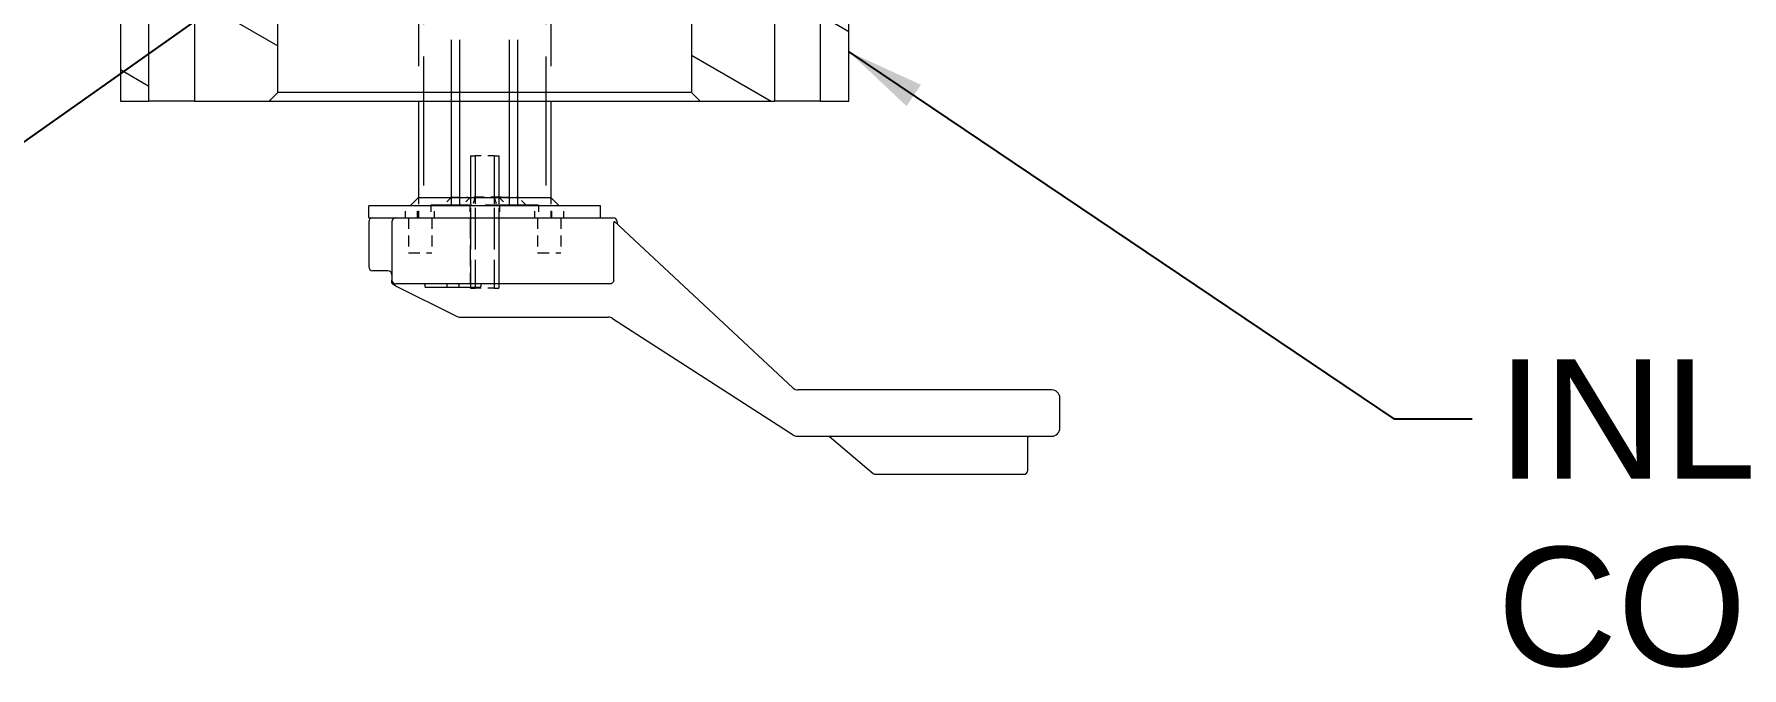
# Model space of a CAD drawing. Header units: inches. Extents: x 15 to 402, y 6 to 258.
# Drawn here: x 196.93 to 222.72, y 160.57 to 170.14 of the extents above; entities that cross this region are included whole.
import ezdxf

# ---------------------------------------------------------------- set-up
doc = ezdxf.new("R2010")
doc.units = ezdxf.units.IN
doc.header["$LTSCALE"] = 12
doc.header["$MEASUREMENT"] = 0
doc.linetypes.add('DASHED', pattern=[0.2067, 0.1654, -0.0413])
for name, color, linetype, lineweight in [('Hatch', 7, 'Continuous', 18), ('Hidden', 7, 'DASHED', 18), ('Symbol', 7, 'Continuous', 25), ('Visible', 7, 'Continuous', 18)]:
    doc.layers.add(name, color=color, linetype=linetype, lineweight=lineweight)
doc.styles.add('Standard D-E', font='arial.ttf')
doc.dimstyles.new('Default D-E$7', dxfattribs={"dimscale": 12, "dimtxt": 0.15, "dimasz": 0.098425, "dimexe": 0.125, "dimexo": 0.0625, "dimgap": 0.031496, "dimtad": 0, "dimtih": 1, "dimtoh": 1, "dimrnd": 1e-08, "dimzin": 4, "dimdsep": 46, "dimtxsty": 'Standard D-E', "dimcen": 0.09, "dimdle": 0.393701, "dimclrd": 256, "dimclre": 256, "dimclrt": 256, "dimadec": 0, "dimazin": 1, "dimtfac": 1, "dimtofl": 0, "dimtmove": 0, "dimatfit": 3, "dimfxl": 1, "dimtolj": 1, "dimtzin": 4, "dimlwd": -1, "dimlwe": -1, "dimarcsym": 0})

msp = doc.modelspace()

# ---------------------------------------------------------------- hatches: boundary and pattern name
at = {"layer": 'Hatch'}
h = msp.add_hatch(dxfattribs=at)
h.set_pattern_fill('ANSI31', color=256, scale=12, angle=105.0002, style=0)
edge = h.paths.add_edge_path()
edge.add_line((209.23306, 170.75029), (209.10306, 170.88029))
edge.add_line((209.10306, 170.88029), (206.98806, 170.88029))
edge.add_line((206.98806, 170.88029), (206.85806, 170.75029))
edge.add_line((206.85806, 170.75029), (206.85806, 169.26029))
edge.add_line((206.85806, 169.26029), (206.98806, 169.13029))
edge.add_line((206.98806, 169.13029), (208.11413, 169.13029))
edge.add_line((208.11413, 169.13029), (208.11413, 170.63029))
edge.add_spline(control_points=[(208.11413, 170.63029), (208.237, 170.70411), (208.34428, 170.76852), (208.40758, 170.80645), (208.44138, 170.82644), (208.4549, 170.83336), (208.46219, 170.83294), (208.47593, 170.82577), (208.51479, 170.80275), (208.63004, 170.7336), (208.80201, 170.63029)], knot_values=[0, 0, 0, 0.0206528, 0.05357107, 0.15047383, 0.43624285, 1.06400126, 1.61552981, 1.88696362, 1.99166174, 2.02851815, 2.02851815, 2.02851815], weights=[1, 1.53999613, 2.9121644, 6.12723211, 14.64831802, 28.26039334, 26.74820082, 13.99225202, 5.53030768, 1.96366174, 1], degree=2, periodic=0)
edge.add_line((208.80201, 170.63029), (208.80201, 169.13029))
edge.add_line((208.80201, 169.13029), (209.23306, 169.13029))
edge.add_line((209.23306, 169.13029), (209.23306, 170.5152))
edge.add_line((209.23306, 170.5152), (209.23306, 170.75029))
edge = h.paths.add_edge_path()
edge.add_line((198.36307, 170.88029), (198.23307, 170.75029))
edge.add_line((198.23307, 170.75029), (198.23307, 170.5152))
edge.add_line((198.23307, 170.5152), (198.23307, 169.13029))
edge.add_line((198.23307, 169.13029), (198.66413, 169.13029))
edge.add_line((198.66413, 169.13029), (198.66413, 170.63029))
edge.add_spline(control_points=[(198.66413, 170.63029), (198.787, 170.70411), (198.89428, 170.76852), (198.95758, 170.80645), (198.99138, 170.82644), (199.0049, 170.83336), (199.01219, 170.83294), (199.02593, 170.82577), (199.06479, 170.80275), (199.18004, 170.7336), (199.35201, 170.63029)], knot_values=[0, 0, 0, 0.0206528, 0.05357107, 0.15047383, 0.43624285, 1.06400126, 1.61552981, 1.88696362, 1.99166174, 2.02851815, 2.02851815, 2.02851815], weights=[1, 1.53999613, 2.9121644, 6.12723211, 14.64831802, 28.26039334, 26.74820082, 13.99225202, 5.53030768, 1.96366174, 1], degree=2, periodic=0)
edge.add_line((199.35201, 170.63029), (199.35201, 169.13029))
edge.add_line((199.35201, 169.13029), (200.47807, 169.13029))
edge.add_line((200.47807, 169.13029), (200.60807, 169.26029))
edge.add_line((200.60807, 169.26029), (200.60807, 170.75029))
edge.add_line((200.60807, 170.75029), (200.47807, 170.88029))
edge.add_line((200.47807, 170.88029), (198.36307, 170.88029))

# ---------------------------------------------------------------- linework, layer by layer
at = {"layer": 'Hidden', "ltscale": 1.073773}
for p, q in [((202.73307, 177.12045), (202.73307, 169.13029)), ((204.73307, 177.12045), (204.73307, 169.13029))]:
    msp.add_line(p, q, dxfattribs=at)
at = {"layer": 'Hidden', "ltscale": 0.982704}
for p, q in [((202.80777, 177.12045), (202.80777, 167.37045)), ((204.65837, 177.12045), (204.65837, 167.37045))]:
    msp.add_line(p, q, dxfattribs=at)
at = {"layer": 'Hidden', "ltscale": 1.25981}
for p, q in [((203.23307, 167.55845), (203.23307, 176.93295)), ((203.35807, 167.55845), (203.35807, 176.93295)), ((204.10807, 167.55845), (204.10807, 176.93295)), ((204.23307, 167.55845), (204.23307, 176.93295))]:
    msp.add_line(p, q, dxfattribs=at)
at = {"layer": 'Hidden', "ltscale": 0.317349}
for p, q in [((203.51707, 168.30845), (203.51707, 166.30845)), ((203.58745, 168.30845), (203.58745, 166.30845)), ((203.87868, 168.30845), (203.87868, 166.30845)), ((203.94907, 168.30845), (203.94907, 166.30845))]:
    msp.add_line(p, q, dxfattribs=at)
at = {"layer": 'Hidden', "ltscale": 0.015797}
for p, q in [((203.51707, 168.30845), (203.58745, 168.30845)), ((203.87868, 168.30845), (203.94907, 168.30845)), ((203.51707, 166.30845), (203.58745, 166.30845)), ((203.87868, 166.30845), (203.94907, 166.30845))]:
    msp.add_line(p, q, dxfattribs=at)
at = {"layer": 'Hidden', "ltscale": 0.046126}
for p, q in [((203.87868, 168.30845), (203.58745, 168.30845)), ((203.87868, 166.30845), (203.58745, 166.30845))]:
    msp.add_line(p, q, dxfattribs=at)
at = {"layer": 'Hidden', "ltscale": 0.0482}
for p, q in [((202.73307, 167.67475), (202.73307, 167.37045)), ((204.73307, 167.67475), (204.73307, 167.37045))]:
    msp.add_line(p, q, dxfattribs=at)
at = {"layer": 'Hidden', "ltscale": 0.019741}
for p, q in [((202.73307, 167.67475), (202.73307, 167.54975)), ((203.23307, 167.55845), (203.23307, 167.68345)), ((203.51707, 167.68345), (203.51707, 167.55845)), ((203.58745, 167.68345), (203.58745, 167.55845)), ((203.87868, 167.68345), (203.87868, 167.55845)), ((203.94907, 167.68345), (203.94907, 167.55845)), ((204.23307, 167.55845), (204.23307, 167.68345)), ((204.73307, 167.67475), (204.73307, 167.54975))]:
    msp.add_line(p, q, dxfattribs=at)
at = {"layer": 'Hidden', "ltscale": 0.027959}
for p, q in [((203.23307, 167.68345), (203.10807, 167.55845)), ((204.35807, 167.55845), (204.23307, 167.68345))]:
    msp.add_line(p, q, dxfattribs=at)
at = {"layer": 'Hidden', "ltscale": 0.062231}
for p, q in [((203.23307, 167.68345), (203.48307, 167.68345)), ((203.98307, 167.68345), (204.23307, 167.68345))]:
    msp.add_line(p, q, dxfattribs=at)
at = {"layer": 'Hidden', "ltscale": 0.028479}
for p, q in [((203.51707, 167.68345), (203.39207, 167.55845)), ((203.58745, 167.68345), (203.55326, 167.55845)), ((203.87868, 167.68345), (203.91287, 167.55845)), ((203.94907, 167.68345), (204.07407, 167.55845))]:
    msp.add_line(p, q, dxfattribs=at)
at = {"layer": 'Hidden', "ltscale": 0.079262}
msp.add_line((203.98307, 167.68345), (203.48307, 167.68345), dxfattribs=at)
at = {"layer": 'Hidden', "ltscale": 0.028359}
for p, q in [((202.53851, 167.37045), (202.53851, 167.54975)), ((202.71807, 167.37045), (202.71807, 167.54975)), ((202.97601, 167.37045), (202.97601, 167.54975)), ((204.49012, 167.37045), (204.49012, 167.54975)), ((204.74807, 167.37045), (204.74807, 167.54975)), ((204.92762, 167.37045), (204.92762, 167.54975))]:
    msp.add_line(p, q, dxfattribs=at)
at = {"layer": 'Hidden', "ltscale": 0.084024}
for p, q in [((202.58167, 167.37045), (202.58167, 166.84045)), ((202.93567, 167.37045), (202.93567, 166.84045)), ((204.53046, 167.37045), (204.53046, 166.84045)), ((204.88446, 167.37045), (204.88446, 166.84045))]:
    msp.add_line(p, q, dxfattribs=at)
at = {"layer": 'Hidden', "ltscale": 0.405052}
for p, q in [((204.54557, 167.55845), (202.92057, 167.55845)), ((202.92057, 167.37095), (204.54557, 167.37095))]:
    msp.add_line(p, q, dxfattribs=at)
at = {"layer": 'Hidden', "ltscale": 0.029661}
for p, q in [((202.92057, 167.55845), (202.92057, 167.37095)), ((203.50807, 167.55845), (203.50807, 167.37095)), ((203.95807, 167.55845), (203.95807, 167.37095)), ((204.54557, 167.55845), (204.54557, 167.37095))]:
    msp.add_line(p, q, dxfattribs=at)
at = {"layer": 'Hidden', "ltscale": 0.158625}
for p, q in [((203.51657, 167.37045), (203.51657, 166.37045)), ((203.94957, 167.37045), (203.94957, 166.37045))]:
    msp.add_line(p, q, dxfattribs=at)
at = {"layer": 'Hidden', "ltscale": 0.088161}
for p, q in [((202.58167, 166.84045), (202.93567, 166.84045)), ((204.53046, 166.84045), (204.88446, 166.84045))]:
    msp.add_line(p, q, dxfattribs=at)
at = {"layer": 'Hidden', "ltscale": 0.004662}
msp.add_line((203.34073, 166.36045), (203.34073, 166.33045), dxfattribs=at)
at = {"layer": 'Hidden', "ltscale": 0.002393}
for centre, start, end in [((203.33073, 166.36045), 0, 90), ((203.35073, 166.33045), 180, 270)]:
    msp.add_arc(centre, 0.01, start, end, dxfattribs=at)
at = {"layer": 'Visible'}
for p, q in [((198.23307, 170.75029), (198.23307, 169.13029)), ((200.60807, 169.26029), (200.60807, 170.75029)), ((206.85806, 170.75029), (206.85806, 169.26029)), ((209.23306, 169.13029), (209.23306, 170.75029)), ((198.66413, 169.13029), (198.66413, 170.63029)), ((199.35201, 170.63029), (199.35201, 169.13029)), ((208.11413, 169.13029), (208.11413, 170.63029)), ((208.80201, 170.63029), (208.80201, 169.13029)), ((200.47807, 169.13029), (200.60807, 169.26029)), ((206.85806, 169.26029), (200.60807, 169.26029)), ((206.85806, 169.26029), (206.98806, 169.13029)), ((198.23307, 169.13029), (198.66413, 169.13029)), ((199.35201, 169.13029), (198.66413, 169.13029)), ((199.35201, 169.13029), (200.47807, 169.13029)), ((200.47807, 169.13029), (206.98806, 169.13029)), ((202.73307, 169.13029), (202.73307, 167.67475)), ((204.73307, 169.13029), (204.73307, 167.67475)), ((206.98806, 169.13029), (208.11413, 169.13029)), ((208.80201, 169.13029), (208.11413, 169.13029)), ((208.80201, 169.13029), (209.23306, 169.13029)), ((202.73307, 167.67475), (202.60807, 167.54975)), ((202.73307, 167.67475), (203.02596, 167.67475)), ((203.02596, 167.67475), (204.73307, 167.67475)), ((204.73307, 167.67475), (204.85807, 167.54975)), ((205.48307, 167.54975), (201.98307, 167.54975)), ((201.98307, 167.37045), (201.98307, 167.54975)), ((201.98307, 167.37045), (202.39307, 167.37045)), ((202.39307, 167.37045), (202.41387, 167.37045)), ((202.41387, 167.37045), (205.67307, 167.37045)), ((205.48307, 167.37045), (205.48307, 167.54975)), ((201.98307, 167.31045), (201.98307, 166.63045)), ((202.33307, 167.31045), (202.33307, 166.43045)), ((205.68178, 166.43045), (205.68178, 167.24296)), ((208.38455, 164.80404), (205.69462, 167.31304)), ((205.73307, 167.31045), (205.73307, 167.27718)), ((202.27307, 166.57045), (202.04307, 166.57045)), ((202.33307, 166.39865), (202.33307, 166.43045)), ((202.35956, 166.3572), (202.3623, 166.35583)), ((202.3623, 166.35583), (202.39058, 166.34169)), ((202.39058, 166.34169), (202.40462, 166.33467)), ((202.41387, 166.37045), (202.39307, 166.37045)), ((202.40462, 166.33467), (203.27627, 165.89885)), ((205.62015, 166.37045), (202.41387, 166.37045)), ((202.83152, 166.36045), (202.83152, 166.33045)), ((203.16552, 166.33045), (203.16552, 166.36045)), ((203.67472, 166.36045), (203.67472, 166.33045)), ((202.84152, 166.32045), (203.15552, 166.32045)), ((203.15552, 166.32045), (203.16269, 166.32045)), ((203.16269, 166.32045), (203.50162, 166.32045)), ((203.50162, 166.32045), (203.51445, 166.32045)), ((203.51445, 166.32045), (203.66472, 166.32045)), ((203.27627, 165.89885), (203.30667, 165.88365)), ((203.36258, 165.87045), (205.59622, 165.87045)), ((205.66402, 165.85046), (208.38961, 164.09044)), ((212.29557, 164.77045), (208.46981, 164.77045)), ((212.42057, 164.19545), (212.42057, 164.64545)), ((208.45742, 164.07045), (212.29557, 164.07045)), ((208.93864, 164.06577), (209.6016, 163.50949)), ((211.93307, 163.55545), (211.93307, 164.05045)), ((209.64016, 163.49545), (211.87307, 163.49545))]:
    msp.add_line(p, q, dxfattribs=at)
for centre, radius, start, end in [((202.04307, 167.31045), 0.06, 90, 180), ((202.39307, 167.31045), 0.06, 90, 180), ((205.67307, 167.31045), 0.06, 0, 90), ((202.04307, 166.63045), 0.06, 180, 270), ((202.27307, 166.51045), 0.06, 0, 90), ((202.39307, 166.43045), 0.06, 180, 270), ((202.82152, 166.36045), 0.01, 0, 90), ((202.84152, 166.33045), 0.01, 180, 270), ((203.15552, 166.33045), 0.01, 270, 0), ((203.17552, 166.36045), 0.01, 90, 180), ((203.66472, 166.33045), 0.01, 270, 0), ((203.68472, 166.36045), 0.01, 90, 180), ((203.36258, 165.99545), 0.125, 243.434949, 270), ((205.59622, 165.74545), 0.125, 57.148055, 90), ((208.46981, 164.89545), 0.125, 226.993248, 270), ((212.29557, 164.64545), 0.125, 0, 90), ((208.45742, 164.19545), 0.125, 237.148055, 270), ((208.92579, 164.05045), 0.02, 50, 90), ((211.95307, 164.05045), 0.02, 90, 180), ((212.29557, 164.19545), 0.125, 270, 0), ((209.64016, 163.55545), 0.06, 230, 270), ((211.87307, 163.55545), 0.06, 270, 0)]:
    msp.add_arc(centre, radius, start, end, dxfattribs=at)
for points, knots in [([(205.68178, 167.24296), (205.68178, 167.25286), (205.6821, 167.2636), (205.68359, 167.28352), (205.68475, 167.2927), (205.6872, 167.30413), (205.68836, 167.30798), (205.6896, 167.31045)], [0, 0, 0, 0, 0.075473621, 0.075473621, 0.150947243, 0.150947243, 0.198425568, 0.198425568, 0.198425568, 0.198425568]), ([(205.6896, 167.31045), (205.69052, 167.31226), (205.69139, 167.3134), (205.69309, 167.31401), (205.69387, 167.31374), (205.69462, 167.31304)], [-1.8611645692, -1.8611645692, -1.8611645692, -1.8611645692, -1.8248235639, -1.8248235639, -1.7951813573, -1.7951813573, -1.7951813573, -1.7951813573]), ([(202.34539, 166.36679), (202.34037, 166.37157), (202.33769, 166.37638), (202.33513, 166.3824), (202.33436, 166.38489), (202.33333, 166.38999), (202.33307, 166.39257), (202.33307, 166.39517)], [0, 0, 0, 0, 0.055402638, 0.055402638, 0.091701074, 0.091701074, 0.127427899, 0.127427899, 0.127427899, 0.127427899]), ([(202.35956, 166.3572), (202.35948, 166.35724), (202.35941, 166.35728), (202.35601, 166.35899), (202.35053, 166.3619), (202.34539, 166.36679)], [-0.0006488507, -0.0006488507, -0.0006488507, -0.0006488507, 0, 0, 0.02871512, 0.02871512, 0.02871512, 0.02871512]), ([(205.68178, 166.43045), (205.68178, 166.42311), (205.68003, 166.41447), (205.6743, 166.40084), (205.66928, 166.39347), (205.65858, 166.38294), (205.65099, 166.37797), (205.63687, 166.37221), (205.62783, 166.37045), (205.62015, 166.37045)], [0, 0, 0, 0, 0.055947917, 0.055947917, 0.112646226, 0.112646226, 0.170293409, 0.170293409, 0.228788544, 0.228788544, 0.228788544, 0.228788544])]:
    msp.add_open_spline(points, degree=3, knots=knots, dxfattribs=at)
msp.add_open_spline([(202.33307, 166.39865), (202.33307, 166.39748), (202.33307, 166.39632), (202.33307, 166.39517)], degree=3, dxfattribs=at)

# ---------------------------------------------------------------- texts
at = {"layer": 'Symbol', "insert": (219.02061, 165.23124), "char_height": 1.8000001, "width": 16.9079281, "attachment_point": 1, "line_spacing_factor": 0.944221, "style": 'Standard D-E'}
msp.add_mtext('\\fArial|b0|i0;INLET\\P\\fArial|b0|i0;CONNECTION', dxfattribs=at)

# ---------------------------------------------------------------- leaders
at = {"layer": 'Symbol', "annotation_type": 0, "has_hookline": 1}
for points, hookline_direction, text_width in [([(202.80777, 172.78482), (192.39376, 165.41566), (191.21265, 165.41566)], 1, 34.53152), ([(209.23306, 169.87853), (217.46156, 164.33124), (218.64266, 164.33124)], 0, 16.57203)]:
    msp.add_leader(points, dimstyle='Default D-E$7', override={"dimtad": 0}, dxfattribs=dict(at, hookline_direction=hookline_direction, text_width=text_width))

doc.saveas('drawing.dxf')
